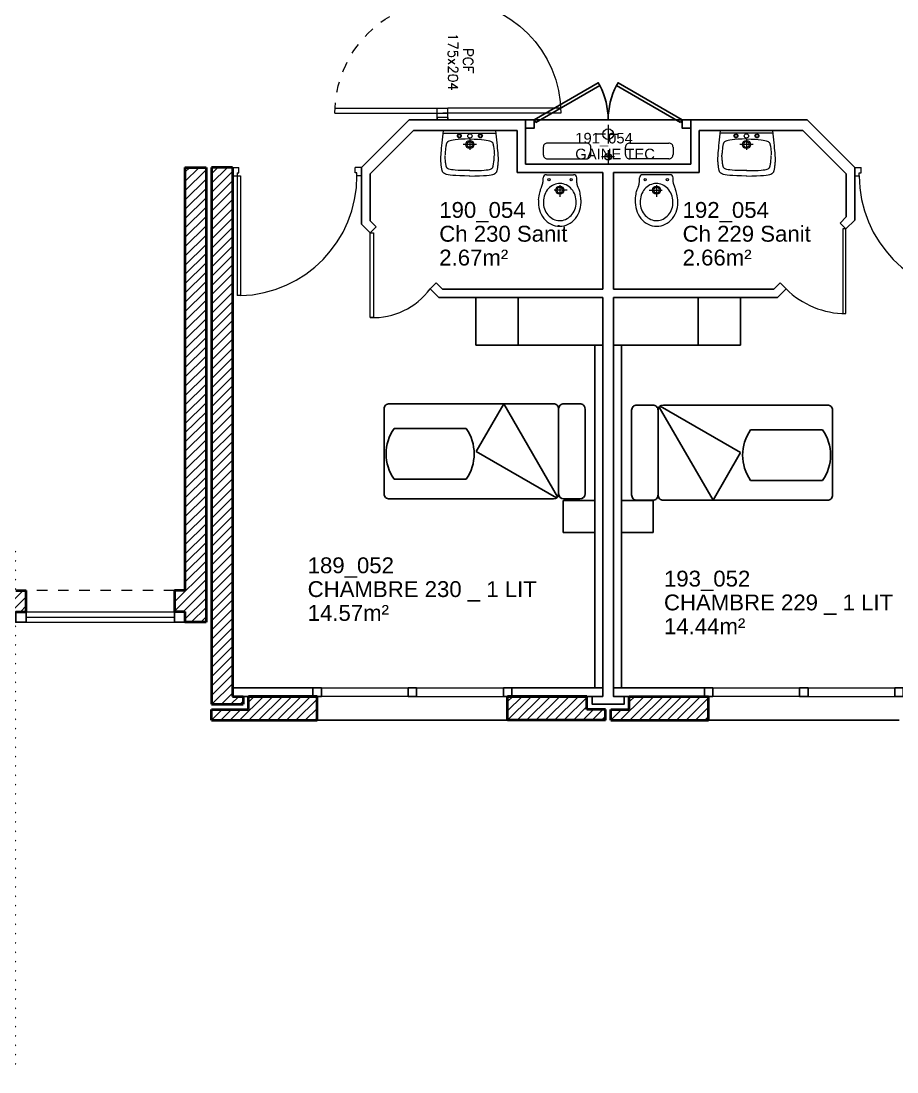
# Model space of a CAD drawing. Header units: millimetres. Extents: x -11 to 211, y -5 to 120.
# Drawn here: x 185.45 to 193.73, y 45.47 to 55.4 of the extents above; entities that cross this region are included whole.
import ezdxf
from ezdxf.enums import TextEntityAlignment as Align

# ---------------------------------------------------------------- set-up
doc = ezdxf.new("R2010")
doc.units = ezdxf.units.MM
doc.header["$LTSCALE"] = 0.1
doc.header["$MEASUREMENT"] = 0
for name, pattern in [('CACHÉ', [0.25, 0.125, -0.125]), ('CONTINU', [0]), ('POINTILLÉS', [0.1, 0.05, -0.05])]:
    doc.linetypes.add(name, pattern=pattern)
doc.layers.get('0').update_dxf_attribs({"linetype": 'CONTINUOUS'})
for name, color, linetype in [('400 Lits', 150, 'CONTINUOUS'), ('A_AGENC', 204, 'CONTINUOUS'), ('A_EQMP', 142, 'CONTINUOUS'), ('A_Etiqu_Gaine', 8, 'CONTINUOUS'), ('A_Etiqu_Gaine_ancien', 8, 'CONTINUOUS'), ('A_Etiqu_Gaine_code', 8, 'CONTINUOUS'), ('A_Etiqu_Local', 8, 'CONTINUOUS'), ('A_HACH_STRUC', 7, 'CONTINUOUS'), ('A_MUR_CLOIS', 7, 'CONTINU'), ('A_MURS_ALÈG', 7, 'CONTINU'), ('A_MURS_CLOI', 7, 'CONTINUOUS')]:
    doc.layers.add(name, color=color, linetype=linetype)
for name, color, linetype, lineweight in [('A_CHASS', 4, 'CONTINU', 0), ('A_MURS_STRU', 7, 'CONTINU', 40), ('A_PORT', 8, 'CONTINUOUS', 0), ('A_PORTE', 8, 'CONTINU', 0), ('A_SANI', 5, 'CONTINU', 0)]:
    doc.layers.add(name, color=color, linetype=linetype, lineweight=lineweight)
doc.styles.add('Attribut', font='arial.ttf')
doc.styles.add('ROMANS8', font='romans8', dxfattribs={"height": 10})

# ---------------------------------------------------------------- blocks, each defined once
blk = doc.blocks.new('BROCA2-G939')
at = {"layer": '400 Lits', "linetype": 'Continuous'}
for p, q in [((44.895546, 5.874883), (45.155357, 6.324883)), ((45.664085, 5.443738), (45.155357, 6.324883)), ((45.674973, 5.474881), (45.674973, 6.274884)), ((45.874969, 6.324883), (45.724976, 6.324883)), ((45.656116, 5.435769), (44.895546, 5.874883)), ((45.874969, 5.424882), (45.724976, 5.424882))]:
    blk.add_line(p, q, dxfattribs=at)
for points in [[(45.625244, 6.324883), (44.074974, 6.324883, 0.414214), (44.024974, 6.274884), (44.024971, 5.474881, 0.414214), (44.074974, 5.424881), (45.625244, 5.424882)], [(45.624969, 5.424882, 0.414213), (45.674969, 5.474881), (45.674973, 6.274884, 0.414214), (45.624969, 6.324884)], [(45.724976, 5.424882, -0.414213), (45.674976, 5.474881), (45.674973, 6.274884, -0.414214), (45.724976, 6.324884)], [(45.874969, 5.424882, 0.414213), (45.924969, 5.474881), (45.924973, 6.274884, 0.414214), (45.874969, 6.324884)]]:
    blk.add_lwpolyline(points, format="xyb", dxfattribs=at)
blk = doc.blocks.new('BROCA2-G954')
at = {"layer": '400 Lits', "linetype": 'Continuous'}
for p, q in [((46.224869, 6.324883), (46.374863, 6.324883)), ((46.424866, 6.274884), (46.424866, 5.474881)), ((46.435753, 6.306027), (46.944481, 5.424882)), ((46.443722, 6.313996), (47.204292, 5.874883)), ((47.204292, 5.874883), (46.944481, 5.424882)), ((46.224869, 5.424882), (46.374863, 5.424882))]:
    blk.add_line(p, q, dxfattribs=at)
for points in [[(46.224869, 6.324883, 0.414214), (46.174869, 6.274884), (46.174866, 5.474881, 0.414214), (46.224869, 5.424881)], [(46.374863, 6.324883, -0.414214), (46.424863, 6.274884), (46.424866, 5.474881, -0.414214), (46.374863, 5.424881)], [(46.474869, 6.324883, 0.414213), (46.424869, 6.274884), (46.424866, 5.474881, 0.414214), (46.474869, 5.424881)], [(46.474594, 5.424882), (48.024864, 5.424882, 0.414214), (48.074864, 5.474881), (48.074867, 6.274884, 0.414214), (48.024864, 6.324884), (46.474594, 6.324883)]]:
    blk.add_lwpolyline(points, format="xyb", dxfattribs=at)
blk = doc.blocks.new('A_Etiqu_Local')
at = {"style": 'Attribut', "flags": 1}
for tag, p in [('CODE_HOPITAL', (-0.4463, 1.632)), ('CODE_SITE', (-0.4463, 1.407)), ('CODE_BATIMENT', (-0.4463, 1.182)), ('CODE_SECTEUR', (-0.4463, 0.957)), ('CODE_ETAGE', (-0.4463, 0.732)), ('NOM_NORMALISE', (-0.4463, -0.843)), ('SECTEUR_ACTIVITE', (-0.4463, -1.068)), ('SOUS_SECTEUR_ACTIVITE', (-0.4463, -1.293)), ('VOLUME', (-0.4463, -1.518)), ('SERVICE', (-0.4463, -1.743)), ('CODE_UG', (-0.4463, -1.968)), ('CODE_UA', (-0.4463, -2.193)), ('CODE_POLE', (-0.4463, -2.418)), ('OCCUPANT_EXTERNE', (-0.4463, -2.643)), ('DISPONIBILITE', (-0.4463, -2.868)), ('ACCES_HANDICAPES', (-0.4463, -3.093)), ('NATURE_SOL', (-0.4463, -3.318)), ('RISQUE_LABORATOIRE', (-0.4463, -3.543)), ('AMIANTE', (-0.4463, -3.768))]:
    blk.add_attdef(tag, p, '', height=0.15, dxfattribs=at)
at = {"layer": 'A_Etiqu_Local', "style": 'Attribut'}
for tag, p in [('CODE_PIECE', (-0.4463, 0.282)), ('NOM_USAGE', (-0.4463, 0.057)), ('SURFACE', (-0.4463, -0.168))]:
    blk.add_attdef(tag, p, '', height=0.15, dxfattribs=at)
blk = doc.blocks.new('A_Etiqu_Gaine')
at = {"style": 'Attribut', "flags": 1}
for tag, p in [('CODE_HOPITAL', (-0.4323, 0.8651)), ('CODE_SITE', (-0.4323, 0.7151)), ('CODE_BATIMENT', (-0.4323, 0.5651)), ('CODE_SECTEUR', (-0.4323, 0.4151)), ('CODE_ETAGE', (-0.4323, 0.2651)), ('NOM_NORMALISE', (-0.4323, -0.3349)), ('SECTEUR_ACTIVITE', (-0.4323, -0.4849)), ('SOUS_SECTEUR_ACTIVITE', (-0.4323, -0.6349)), ('SURFACE', (-0.4323, -0.7849)), ('CODE_UG', (-0.4323, -0.9349)), ('CODE_POLE', (-0.4323, -1.0849)), ('AMIANTE', (-0.4323, -1.2349))]:
    blk.add_attdef(tag, p, '', height=0.1, dxfattribs=at)
at = {"layer": 'A_Etiqu_Gaine', "style": 'Attribut'}
blk.add_attdef('NOM_USAGE', (-0.4323, -0.1849), '', height=0.1, dxfattribs=at)
at = {"layer": 'A_Etiqu_Gaine_ancien', "style": 'Attribut'}
blk.add_attdef('CODE_PIECE_ANCIEN', (-0.4323, 0.1151), '', height=0.1, dxfattribs=at)
at = {"layer": 'A_Etiqu_Gaine_code', "style": 'Attribut'}
blk.add_attdef('CODE_PIECE', (-0.4323, -0.0349), '', height=0.1, dxfattribs=at)
blk = doc.blocks.new('BROCA2-G215')
at = {"layer": '400 Lits', "linetype": 'Continuous'}
for p, q in [((24.019503, 2.063558), (24.701082, 2.063558)), ((24.019503, 1.586453), (24.701082, 1.586453))]:
    blk.add_line(p, q, dxfattribs=at)
for start, end in [(145.007771, 214.992539), (325.007913, 34.99193)]:
    blk.add_arc((24.360292, 1.825006), 0.415985, start, end, dxfattribs=at)
blk = doc.blocks.new('-P175bt10')
at = {"layer": 'A_PORT', "linetype": 'Continuous'}
for p, q in [((0.0408, 1.1675), (0.0408, 0.1)), ((0.0875, 1.1665), (0.0875, 0.1)), ((1.6625, 0.699), (1.6625, 0.1)), ((1.7092, 0.7008), (1.7092, 0.1)), ((0, 0.1), (0, 0)), ((0, 0.1), (0.0408, 0.1)), ((0.0408, 0.1), (0.0875, 0.1)), ((0.0408, 0.1), (0.0408, 0.0533)), ((0.0408, -0.9675), (0.0408, 0.1)), ((0.0875, -0.9665), (0.0875, 0.1)), ((1.6625, 0.1), (1.7092, 0.1)), ((1.6625, -0.499), (1.6625, 0.1)), ((1.7092, 0.1), (1.7092, 0.0533)), ((1.75, 0.1), (1.7092, 0.1)), ((1.7092, -0.5008), (1.7092, 0.1)), ((1.75, 0.1), (1.75, 0))]:
    blk.add_line(p, q, dxfattribs=at)
at = {"layer": 'A_PORT'}
for p, q in [((0, 0), (0.0875, 0)), ((1.75, 0), (1.6625, 0))]:
    blk.add_line(p, q, dxfattribs=at)
at = {"layer": 'A_PORT', "linetype": 'Continuous'}
for centre, radius, start, end in [((0.0408, 0.1), 1.0675, 0, 90), ((1.7092, 0.1), 0.6008, 90, 180)]:
    blk.add_arc(centre, radius, start, end, dxfattribs=at)
at = {"layer": 'A_PORT', "linetype": 'CACHÉ'}
for centre, radius, start, end in [((0.0408, 0.1), 1.0675, 270, 0), ((1.7092, 0.1), 0.6008, 180, 270)]:
    blk.add_arc(centre, radius, start, end, dxfattribs=at)
at = {"layer": 'A_PORT', "linetype": 'Continuous', "style": 'ROMANS8'}
for tag, p in [('PCF', (0.5371, 0.2448)), ('175X204', (0.5272, 0.1021))]:
    blk.add_attdef(tag, text='', height=0.0933, dxfattribs=at).set_placement(p, align=Align.CENTER)

msp = doc.modelspace()

# ---------------------------------------------------------------- hatches: boundary and pattern name
at = {"layer": 'A_HACH_STRUC'}
h = msp.add_hatch(dxfattribs=at)
h.set_pattern_fill('ANSI31', color=8, scale=0.5, angle=359.76959, style=0)
h.paths.add_polyline_path([(201.5499, 63.0209), (201.5499, 63.5209), (202.0499, 63.5209), (202.0499, 63.0209)])
h.paths.add_polyline_path([(201.5499, 56.2709), (201.5499, 56.7709), (202.0499, 56.7709), (202.0499, 56.2709)])
h.paths.add_polyline_path([(174.7499, 59.696), (174.2499, 59.696), (174.2499, 60.196), (174.7499, 60.196)], flags=17)
h.paths.add_polyline_path([(181.4499, 52.546), (181.4499, 53.046), (181.9499, 53.046), (181.9499, 52.546)], flags=17)
h.paths.add_polyline_path([(174.7499, 52.546), (174.2499, 52.546), (174.2499, 53.046), (174.7499, 53.046)], flags=17)
h.paths.add_polyline_path([(201.7164, 49.9462), (201.9164, 49.9462), (202.0662, 49.9462), (202.0662, 50.4462), (201.5662, 50.4462), (201.5662, 49.9462)])
h.paths.add_polyline_path([(194.5, 49.9462), (194.7, 49.9462), (194.8499, 49.9462), (194.8499, 50.4462), (194.3499, 50.4462), (194.3499, 49.9462)])
h.paths.add_polyline_path([(194.5, 69.2462), (194.7, 69.2462), (194.8499, 69.2462), (194.8499, 68.7462), (194.3499, 68.7462), (194.3499, 69.2462)])
edge = h.paths.add_edge_path()
edge.add_line((181.6498, 66.5712), (181.7498, 66.5712))
edge.add_line((174.4498, 66.5712), (174.5498, 66.5712))
edge.add_line((181.825, 67.2962), (181.825, 67.0462))
edge.add_line((181.5754, 67.2962), (181.825, 67.2962))
edge.add_line((181.5754, 67.2962), (181.5754, 67.0462))
edge.add_line((181.4499, 67.0462), (181.5754, 67.0462))
edge.add_line((181.4499, 67.0462), (181.4499, 66.5712))
edge.add_line((181.4499, 66.5712), (181.6498, 66.5712))
edge.add_line((181.9499, 67.0462), (181.825, 67.0462))
edge.add_line((181.7498, 66.5712), (181.9499, 66.5712))
edge.add_line((181.9499, 66.5712), (181.9499, 67.0462))
edge.add_line((174.7499, 67.0462), (174.625, 67.0462))
edge.add_line((174.625, 67.2962), (174.625, 67.0462))
edge.add_line((174.5498, 66.5712), (174.7499, 66.5712))
edge.add_line((174.7499, 66.5712), (174.7499, 67.0462))
edge.add_line((174.3753, 67.2962), (174.3753, 67.0462))
edge.add_line((174.2499, 67.0462), (174.3753, 67.0462))
edge.add_line((174.2499, 67.0462), (174.2499, 66.5712))
edge.add_line((174.2499, 66.5712), (174.4498, 66.5712))
edge.add_line((174.3753, 67.2962), (174.625, 67.2962))
edge.add_line((181.6498, 46.1962), (181.9499, 46.1962))
edge.add_line((181.9499, 46.1962), (181.9499, 45.7212))
edge.add_line((181.4499, 45.7212), (181.4499, 46.1962))
edge.add_line((181.4499, 46.1962), (181.6498, 46.1962))
edge.add_line((181.9499, 45.7212), (181.825, 45.7212))
edge.add_line((181.825, 45.4712), (181.825, 45.7212))
edge.add_line((181.5754, 45.4712), (181.825, 45.4712))
edge.add_line((181.5754, 45.4712), (181.5754, 45.7212))
edge.add_line((181.4499, 45.7212), (181.5754, 45.7212))
edge.add_line((174.4498, 46.1962), (174.7499, 46.1962))
edge.add_line((174.7499, 46.1962), (174.7499, 45.7212))
edge.add_line((174.7499, 45.7212), (174.625, 45.7212))
edge.add_line((174.625, 45.4712), (174.625, 45.7212))
edge.add_line((174.2499, 45.7212), (174.2499, 46.1962))
edge.add_line((174.2499, 46.1962), (174.4498, 46.1962))
edge.add_line((174.3753, 45.4712), (174.3753, 45.7212))
edge.add_line((174.2499, 45.7212), (174.3753, 45.7212))
edge.add_line((174.3753, 45.4712), (174.625, 45.4712))
h = msp.add_hatch(dxfattribs=at)
h.set_pattern_fill('ANSI31', color=8, scale=0.5, angle=359.76959, style=0)
h.set_pattern_definition([(44.7696, (186.89988, 48.9464), (-0.0440161, 0.04437154), [])])
h.paths.add_polyline_path([(187.1999, 54.0209), (186.9999, 54.0209), (186.9999, 50.0211), (186.8999, 50.0211), (186.8999, 49.821), (186.9999, 49.821), (186.9999, 49.7211), (187.1999, 49.7211)])
h.paths.add_polyline_path([(187.4499, 54.0209), (187.2499, 54.0209), (187.2499, 48.9464), (187.5499, 48.9464), (187.5499, 49.0214), (187.4499, 49.0214)])
h = msp.add_hatch(dxfattribs=at)
h.set_pattern_fill('ANSI31', color=8, scale=0.5, angle=359.76959, style=0)
h.set_pattern_definition([(44.7696, (184.521074, 45.471174), (-0.0440161, 0.04437154), [])])
h.paths.add_polyline_path([(185.3999, 49.8211), (185.4999, 49.8211), (185.4999, 50.0211), (185.3999, 50.0211), (185.3999, 50.4211), (185.1999, 50.4211), (185.1999, 45.6512), (185.2002, 45.6512), (185.2002, 45.5712), (185.1749, 45.5712), (185.1749, 45.4712), (185.3999, 45.4712)])
h.paths.add_polyline_path([(184.5211, 50.0136), (185.3257, 50.0136), (185.3257, 50.1688), (184.5211, 50.1688)], flags=9)
h = msp.add_hatch(dxfattribs=at)
h.set_pattern_fill('ANSI31', color=8, scale=0.5, angle=359.76959, style=0)
h.set_pattern_definition([(44.7696, (187.24988, 48.7964), (-0.044016, 0.0443715), [])])
h.paths.add_polyline_path([(188.2498, 49.0214), (187.5999, 49.0214), (187.5999, 48.8964), (187.2499, 48.8964), (187.2499, 48.7964), (188.2498, 48.7964)])
h = msp.add_hatch(dxfattribs=at)
h.set_pattern_fill('ANSI31', color=8, scale=0.5, angle=359.76959, style=0)
h.set_pattern_definition([(44.7696, (190.0499, 48.7964), (-0.044016, 0.0443715), [])])
h.paths.add_polyline_path([(191.9497, 49.0214), (191.1998, 49.0214), (191.1998, 48.8964), (191.0248, 48.8964), (191.0248, 48.7964), (191.9497, 48.7964)])
h.paths.add_polyline_path([(190.9748, 48.8964), (190.7998, 48.8964), (190.7998, 49.0214), (190.0499, 49.0214), (190.0499, 48.7964), (190.9748, 48.7964)])

# ---------------------------------------------------------------- linework, layer by layer
at = {"layer": 'A_AGENC', "color": 8, "linetype": 'Continuous'}
msp.add_line((191.6999, 54.4709), (190.2999, 54.4709), dxfattribs=at)
for points in [[(190.3149, 54.4449), (190.9211, 54.7949), (190.9061, 54.8209), (190.2999, 54.4709)], [(191.6849, 54.4449), (191.0787, 54.7949), (191.0937, 54.8209), (191.6999, 54.4709)]]:
    msp.add_lwpolyline(points, close=True, dxfattribs=at)
for centre, radius, start, end in [((190.2999, 54.4709), 0.7, 359.99998, 27.5437), ((191.7123, 54.4693), 0.7125, 152.80033, 179.86811)]:
    msp.add_arc(centre, radius, start, end, dxfattribs=at)
at = {"layer": 'A_CHASS', "color": 8, "linetype": 'CACHÉ'}
msp.add_line((186.8999, 50.0211), (185.4999, 50.0211), dxfattribs=at)
at = {"layer": 'A_CHASS', "color": 8, "linetype": 'Continuous'}
for p, q in [((185.4999, 49.821), (186.8999, 49.821)), ((185.4999, 49.771), (186.8999, 49.771)), ((185.4999, 49.7211), (186.8999, 49.7211)), ((188.2898, 49.1014), (189.1098, 49.1014)), ((191.9898, 49.1014), (192.8098, 49.1014)), ((189.1098, 49.0214), (188.2898, 49.0214)), ((192.8098, 49.0214), (191.9898, 49.0214))]:
    msp.add_line(p, q, dxfattribs=at)
at = {"layer": 'A_CHASS', "color": 8}
for p, q in [((189.1898, 49.1014), (190.0098, 49.1014)), ((192.8898, 49.1014), (193.7098, 49.1014)), ((189.1898, 49.0214), (190.0098, 49.0214)), ((192.8898, 49.0214), (193.7098, 49.0214))]:
    msp.add_line(p, q, dxfattribs=at)
at = {"layer": 'A_EQMP', "color": 8, "linetype": 'Continuous'}
for p, q in [((190.1497, 52.3409), (190.1497, 52.7909)), ((191.8499, 52.3409), (191.8499, 52.7909)), ((190.8748, 49.1014), (190.8748, 52.3409)), ((191.1247, 49.1014), (191.1247, 52.3409)), ((190.5748, 50.5711), (190.5748, 50.8711)), ((190.5748, 50.8711), (190.8749, 50.8711)), ((191.1247, 50.8711), (191.4247, 50.8711)), ((191.4247, 50.5711), (191.4247, 50.8711)), ((190.8748, 50.5711), (190.5748, 50.5711)), ((191.1247, 50.5711), (191.4247, 50.5711))]:
    msp.add_line(p, q, dxfattribs=at)
for points in [[(190.9497, 52.7909), (190.9497, 52.3409), (189.7497, 52.3409), (189.7497, 52.7909)], [(191.0499, 52.7909), (191.0499, 52.3409), (192.2499, 52.3409), (192.2499, 52.7909)]]:
    msp.add_lwpolyline(points, close=True, dxfattribs=at)
at = {"layer": 'A_MUR_CLOIS', "color": 8, "linetype": 'Continuous'}
for p, q in [((188.6696, 54.0209), (189.1196, 54.4709)), ((189.1196, 54.4709), (190.2199, 54.4709)), ((190.2199, 54.4709), (190.2199, 54.0514)), ((191.7799, 54.4709), (192.8801, 54.4709)), ((191.7799, 54.4709), (191.7799, 54.0514)), ((193.3301, 54.0209), (192.8801, 54.4709)), ((188.7496, 53.9595), (189.1611, 54.3709)), ((189.1611, 54.3709), (190.1399, 54.3709)), ((190.1399, 54.3709), (190.1399, 53.9714)), ((191.8599, 54.3709), (192.8387, 54.3709)), ((191.8599, 54.3709), (191.8599, 53.9714)), ((193.2501, 53.9595), (192.8387, 54.3709)), ((190.2199, 54.0514), (191.7799, 54.0514)), ((188.6696, 54.0209), (188.6696, 53.4834)), ((188.7496, 53.9595), (188.7496, 53.5166)), ((190.1399, 53.9714), (190.9499, 53.9714)), ((190.9499, 52.8709), (190.9499, 53.9714)), ((191.0499, 52.8709), (191.0499, 53.9714)), ((191.0499, 53.9714), (191.8599, 53.9714)), ((193.2501, 53.9595), (193.2501, 53.5541)), ((193.3301, 54.0209), (193.3301, 53.5209)), ((193.2501, 53.5541), (193.1914, 53.4953)), ((188.6696, 53.4834), (188.7518, 53.4013)), ((188.7496, 53.5166), (188.8084, 53.4578)), ((188.7518, 53.4013), (188.8084, 53.4578)), ((193.2479, 53.4388), (193.1914, 53.4953)), ((193.3301, 53.5209), (193.2479, 53.4388)), ((189.3175, 52.8731), (189.374, 52.9297)), ((189.3175, 52.8731), (189.3996, 52.7909)), ((189.374, 52.9297), (189.4328, 52.8709)), ((189.4328, 52.8709), (190.9499, 52.8709)), ((192.5669, 52.8709), (191.0499, 52.8709)), ((192.6257, 52.9297), (192.5669, 52.8709)), ((192.6822, 52.8731), (192.6001, 52.7909)), ((192.6822, 52.8731), (192.6257, 52.9297)), ((189.3996, 52.7909), (190.9499, 52.7909)), ((190.9499, 49.0214), (190.9499, 52.7909)), ((191.0499, 49.0214), (191.0499, 52.7909)), ((192.6001, 52.7909), (191.0499, 52.7909))]:
    msp.add_line(p, q, dxfattribs=at)
for points in [[(190.2199, 54.4709), (190.2199, 54.3909), (190.2999, 54.3909), (190.2999, 54.4709)], [(191.6999, 54.4709), (191.6999, 54.3909), (191.7799, 54.3909), (191.7799, 54.4709)], [(185.4999, 49.7211), (185.3999, 49.7211), (185.3999, 49.821), (185.4999, 49.821)], [(186.9999, 49.7211), (186.8999, 49.7211), (186.8999, 49.821), (186.9999, 49.821)], [(188.2098, 49.0214), (188.2098, 49.1014), (188.2898, 49.1014), (188.2898, 49.0214)], [(189.1098, 49.0214), (189.1098, 49.1014), (189.1898, 49.1014), (189.1898, 49.0214)], [(190.0098, 49.0214), (190.0098, 49.1014), (190.0898, 49.1014), (190.0898, 49.0214)], [(191.9098, 49.0214), (191.9098, 49.1014), (191.9898, 49.1014), (191.9898, 49.0214)], [(192.8098, 49.0214), (192.8098, 49.1014), (192.8898, 49.1014), (192.8898, 49.0214)], [(193.7098, 49.0214), (193.7098, 49.1014), (193.7898, 49.1014), (193.7898, 49.0214)]]:
    msp.add_lwpolyline(points, close=True, dxfattribs=at)
at = {"layer": 'A_MUR_CLOIS', "color": 8}
for points in [[(187.4499, 49.0214), (187.4499, 49.1014), (188.2099, 49.1014), (188.2099, 49.0214)], [(191.9098, 49.0214), (191.9098, 49.1014), (191.0497, 49.1014), (191.0497, 49.0214)]]:
    msp.add_lwpolyline(points, close=True, dxfattribs=at)
for points in [[(190.9499, 49.0214), (190.0898, 49.0214), (190.0898, 49.1014), (190.9499, 49.1014)], [(190.9499, 49.0214), (190.9499, 49.1014)]]:
    msp.add_lwpolyline(points, dxfattribs=at)
at = {"layer": 'A_MUR_CLOIS', "color": 8, "linetype": 'Continuous'}
msp.add_lwpolyline([(190.9499, 49.0214), (190.8498, 49.0214), (190.8498, 48.9464), (191.1498, 48.9464), (191.1498, 49.0214), (191.0499, 49.0214)], dxfattribs=at)
at = {"layer": 'A_MURS_ALÈG', "color": 8, "ltscale": 200}
for p, q in [((188.2498, 48.7964), (190.0499, 48.7964)), ((191.9497, 48.7964), (193.75, 48.7964))]:
    msp.add_line(p, q, dxfattribs=at)
at = {"layer": 'A_MURS_CLOI', "color": 8}
for p, q in [((189.3846, 54.4918), (189.3846, 54.4709)), ((189.4846, 54.4918), (189.4846, 54.4709))]:
    msp.add_line(p, q, dxfattribs=at)
at = {"layer": 'A_MURS_STRU', "color": 8, "linetype": 'Continuous'}
for p, q in [((186.9999, 54.0209), (187.1999, 54.0209)), ((186.9999, 54.0209), (186.9999, 50.0211)), ((187.1999, 54.0209), (187.1999, 49.7211)), ((187.4499, 54.0209), (187.2499, 54.0209)), ((187.2499, 54.0209), (187.2499, 48.9464)), ((187.4499, 54.0209), (187.4499, 49.0214)), ((185.3999, 50.0211), (185.4999, 50.0211)), ((185.4999, 49.8211), (185.4999, 50.0211)), ((186.8999, 50.0211), (186.8999, 49.821)), ((186.9999, 50.0211), (186.8999, 50.0211)), ((185.3999, 49.8211), (185.4999, 49.8211)), ((186.9999, 49.821), (186.8999, 49.821)), ((186.9999, 49.821), (186.9999, 49.7211)), ((187.1999, 49.7211), (186.9999, 49.7211)), ((187.4499, 49.0214), (187.5499, 49.0214)), ((187.5499, 49.0214), (187.5499, 48.9464)), ((187.5999, 48.8964), (187.5999, 49.0214)), ((187.5999, 49.0214), (188.2498, 49.0214)), ((188.2498, 48.7964), (188.2498, 49.0214)), ((190.7998, 49.0214), (190.0499, 49.0214)), ((190.0499, 48.7964), (190.0499, 49.0214)), ((190.7998, 48.8964), (190.7998, 49.0214)), ((191.1998, 48.8964), (191.1998, 49.0214)), ((191.1998, 49.0214), (191.9497, 49.0214)), ((191.9497, 48.7964), (191.9497, 49.0214)), ((187.2499, 48.9464), (187.5499, 48.9464)), ((187.2499, 48.8964), (187.5999, 48.8964)), ((187.2499, 48.7964), (187.2499, 48.8964)), ((190.9748, 48.8964), (190.7998, 48.8964)), ((190.9748, 48.7964), (190.9748, 48.8964)), ((191.0248, 48.8964), (191.1998, 48.8964)), ((191.0248, 48.7964), (191.0248, 48.8964)), ((187.2499, 48.7964), (188.2498, 48.7964)), ((190.9748, 48.7964), (190.0499, 48.7964)), ((191.0248, 48.7964), (191.9497, 48.7964))]:
    msp.add_line(p, q, dxfattribs=at)
at = {"layer": 'A_MURS_STRU', "color": 8, "linetype": 'POINTILLÉS'}
for p, q in [((187.4499, 49.0214), (187.5499, 49.0214)), ((187.5499, 49.0214), (187.5499, 48.9464))]:
    msp.add_line(p, q, dxfattribs=at)
at = {"layer": 'A_MURS_STRU', "color": 8}
for p, q in [((188.2498, 49.0214), (187.5999, 49.0214)), ((190.0499, 49.0214), (190.7998, 49.0214))]:
    msp.add_line(p, q, dxfattribs=at)
at = {"layer": 'A_PORTE', "color": 8, "linetype": 'Continuous'}
for p, q in [((187.4499, 54.0209), (187.4499, 53.9409)), ((187.4499, 54.0209), (187.5098, 54.0209)), ((187.4499, 53.9409), (187.5238, 53.9409)), ((187.4938, 53.9687), (187.4938, 52.8093)), ((187.4938, 53.9687), (187.5098, 53.9687)), ((187.5098, 53.9687), (187.5098, 54.0209)), ((187.5238, 53.9409), (187.5238, 52.8093)), ((188.6098, 53.9687), (188.6098, 54.0209)), ((188.6696, 54.0209), (188.6098, 54.0209)), ((188.6258, 53.9687), (188.6098, 53.9687)), ((188.6258, 53.9409), (188.6258, 53.9687)), ((188.6696, 53.9409), (188.6258, 53.9409)), ((188.6696, 54.0209), (188.6696, 53.9409)), ((193.3299, 54.0209), (193.3299, 53.9409)), ((193.3299, 54.0209), (193.3898, 54.0209)), ((193.3299, 53.9409), (193.3738, 53.9409)), ((193.3738, 53.9409), (193.3738, 53.9687)), ((193.3738, 53.9687), (193.3898, 53.9687)), ((193.3898, 53.9687), (193.3898, 54.0209)), ((188.7518, 52.6013), (188.7518, 53.4013)), ((188.7518, 53.4013), (188.7818, 53.4013)), ((188.7818, 53.4013), (188.7818, 52.6013)), ((187.5238, 52.8093), (187.4938, 52.8093)), ((188.7818, 52.6013), (188.7518, 52.6013))]:
    msp.add_line(p, q, dxfattribs=at)
msp.add_lwpolyline([(193.2177, 53.4388), (193.2177, 52.6388), (193.2477, 52.6388), (193.2477, 53.4388)], close=True, dxfattribs=at)
at = {"layer": 'A_PORTE', "color": 8}
for centre, start, end in [((187.4938, 53.9409), 271.51862, 360), ((194.5058, 53.9409), 180, 268.48138)]:
    msp.add_arc(centre, 1.132, start, end, dxfattribs=at)
at = {"layer": 'A_PORTE', "color": 8, "linetype": 'Continuous'}
for centre, radius, start, end in [((188.7774, 53.2725), 0.6717, 267.81488, 323.51424), ((193.2477, 53.4388), 0.8, 224.99998, 270)]:
    msp.add_arc(centre, radius, start, end, dxfattribs=at)
at = {"layer": 'A_SANI', "color": 8, "linetype": 'Continuous'}
for p, q in [((189.4429, 54.3709), (189.9382, 54.3709)), ((189.4429, 54.346), (189.9382, 54.346)), ((190.9998, 54.4226), (190.9998, 54.2469)), ((192.5566, 54.3709), (192.0613, 54.3709)), ((192.5566, 54.346), (192.0613, 54.346)), ((189.4694, 54.2388), (189.4678, 54.2315)), ((189.4702, 54.242), (189.4694, 54.2388)), ((189.471, 54.2449), (189.4702, 54.242)), ((189.4719, 54.2476), (189.471, 54.2449)), ((189.4729, 54.2501), (189.4719, 54.2476)), ((189.474, 54.2524), (189.4729, 54.2501)), ((189.4753, 54.2545), (189.474, 54.2524)), ((189.4768, 54.2565), (189.4753, 54.2545)), ((189.4785, 54.2583), (189.4768, 54.2565)), ((189.4804, 54.2601), (189.4785, 54.2583)), ((189.4826, 54.2618), (189.4804, 54.2601)), ((189.488, 54.2651), (189.4826, 54.2618)), ((189.4952, 54.2683), (189.488, 54.2651)), ((189.5049, 54.2714), (189.4952, 54.2683)), ((189.5177, 54.2745), (189.5049, 54.2714)), ((189.5341, 54.2774), (189.5177, 54.2745)), ((189.5549, 54.2804), (189.5341, 54.2774)), ((189.5805, 54.2833), (189.5549, 54.2804)), ((189.6116, 54.2862), (189.5805, 54.2833)), ((189.6488, 54.2891), (189.6116, 54.2862)), ((189.7558, 54.2374), (189.6293, 54.2374)), ((189.6928, 54.2921), (189.6488, 54.2891)), ((189.6894, 54.2921), (189.7334, 54.2891)), ((189.6926, 54.2884), (189.6926, 54.1863)), ((189.7334, 54.2891), (189.7706, 54.2862)), ((189.7706, 54.2862), (189.8017, 54.2833)), ((189.8017, 54.2833), (189.8274, 54.2804)), ((189.8274, 54.2804), (189.8481, 54.2774)), ((189.8481, 54.2774), (189.8645, 54.2745)), ((189.8645, 54.2745), (189.8773, 54.2714)), ((189.8773, 54.2714), (189.887, 54.2683)), ((189.887, 54.2683), (189.8942, 54.2651)), ((189.8942, 54.2651), (189.8996, 54.2618)), ((189.8996, 54.2618), (189.9018, 54.2601)), ((189.9018, 54.2601), (189.9038, 54.2583)), ((189.9038, 54.2583), (189.9054, 54.2565)), ((189.9054, 54.2565), (189.9069, 54.2545)), ((189.9069, 54.2545), (189.9082, 54.2524)), ((189.9082, 54.2524), (189.9093, 54.2501)), ((189.9093, 54.2501), (189.9103, 54.2476)), ((189.9103, 54.2476), (189.9112, 54.2449)), ((189.9112, 54.2449), (189.912, 54.242)), ((189.912, 54.242), (189.9129, 54.2388)), ((189.9129, 54.2388), (189.9144, 54.2315)), ((190.7964, 54.2514), (190.4264, 54.2514)), ((190.9747, 54.3347), (190.8869, 54.3347)), ((190.9998, 54.3347), (191.0876, 54.3347)), ((191.2032, 54.2514), (191.5732, 54.2514)), ((192.0867, 54.2388), (192.0851, 54.2315)), ((192.0875, 54.242), (192.0867, 54.2388)), ((192.0884, 54.2449), (192.0875, 54.242)), ((192.0893, 54.2476), (192.0884, 54.2449)), ((192.0903, 54.2501), (192.0893, 54.2476)), ((192.0914, 54.2524), (192.0903, 54.2501)), ((192.0927, 54.2545), (192.0914, 54.2524)), ((192.0941, 54.2565), (192.0927, 54.2545)), ((192.0958, 54.2583), (192.0941, 54.2565)), ((192.0977, 54.2601), (192.0958, 54.2583)), ((192.0999, 54.2618), (192.0977, 54.2601)), ((192.1053, 54.2651), (192.0999, 54.2618)), ((192.1126, 54.2683), (192.1053, 54.2651)), ((192.1223, 54.2714), (192.1126, 54.2683)), ((192.1351, 54.2745), (192.1223, 54.2714)), ((192.1515, 54.2774), (192.1351, 54.2745)), ((192.1722, 54.2804), (192.1515, 54.2774)), ((192.1978, 54.2833), (192.1722, 54.2804)), ((192.2289, 54.2862), (192.1978, 54.2833)), ((192.2662, 54.2891), (192.2289, 54.2862)), ((192.3702, 54.2374), (192.2438, 54.2374)), ((192.3101, 54.2921), (192.2662, 54.2891)), ((192.3068, 54.2921), (192.3507, 54.2891)), ((192.307, 54.2884), (192.307, 54.1863)), ((192.3507, 54.2891), (192.388, 54.2862)), ((192.388, 54.2862), (192.4191, 54.2833)), ((192.4191, 54.2833), (192.4447, 54.2804)), ((192.4447, 54.2804), (192.4654, 54.2774)), ((192.4654, 54.2774), (192.4819, 54.2745)), ((192.4819, 54.2745), (192.4946, 54.2714)), ((192.4946, 54.2714), (192.5043, 54.2683)), ((192.5043, 54.2683), (192.5116, 54.2651)), ((192.5116, 54.2651), (192.517, 54.2618)), ((192.517, 54.2618), (192.5192, 54.2601)), ((192.5192, 54.2601), (192.5211, 54.2583)), ((192.5211, 54.2583), (192.5228, 54.2565)), ((192.5228, 54.2565), (192.5242, 54.2545)), ((192.5242, 54.2545), (192.5255, 54.2524)), ((192.5255, 54.2524), (192.5266, 54.2501)), ((192.5266, 54.2501), (192.5276, 54.2476)), ((192.5276, 54.2476), (192.5285, 54.2449)), ((192.5285, 54.2449), (192.5294, 54.242)), ((192.5294, 54.242), (192.5302, 54.2388)), ((192.5302, 54.2388), (192.5318, 54.2315)), ((189.4584, 54.1493), (189.4581, 54.1385)), ((189.459, 54.1603), (189.4584, 54.1493)), ((189.4599, 54.1714), (189.459, 54.1603)), ((189.4609, 54.1825), (189.4599, 54.1714)), ((189.462, 54.1934), (189.4609, 54.1825)), ((189.4633, 54.2039), (189.462, 54.1934)), ((189.4647, 54.2139), (189.4633, 54.2039)), ((189.4662, 54.2231), (189.4647, 54.2139)), ((189.4678, 54.2315), (189.4662, 54.2231)), ((189.9144, 54.2315), (189.916, 54.2231)), ((189.916, 54.2231), (189.9175, 54.2138)), ((189.9175, 54.2138), (189.9189, 54.2038)), ((189.9189, 54.2038), (189.9202, 54.1932)), ((189.9202, 54.1932), (189.9214, 54.1821)), ((189.9214, 54.1821), (189.9224, 54.1707)), ((189.9224, 54.1707), (189.9232, 54.1592)), ((189.9232, 54.1592), (189.9238, 54.1477)), ((189.9238, 54.1477), (189.9242, 54.1363)), ((189.9238, 54.125), (189.9242, 54.1363)), ((190.3864, 54.2114), (190.3864, 54.1414)), ((190.8364, 54.1414), (190.8364, 54.2114)), ((190.9998, 54.1824), (190.9998, 54.0594)), ((191.1632, 54.1414), (191.1632, 54.2114)), ((191.6132, 54.2114), (191.6132, 54.1414)), ((192.0757, 54.1477), (192.0754, 54.1363)), ((192.0757, 54.125), (192.0754, 54.1363)), ((192.0764, 54.1592), (192.0757, 54.1477)), ((192.0772, 54.1707), (192.0764, 54.1592)), ((192.0782, 54.1821), (192.0772, 54.1707)), ((192.0794, 54.1932), (192.0782, 54.1821)), ((192.0807, 54.2038), (192.0794, 54.1932)), ((192.0821, 54.2138), (192.0807, 54.2038)), ((192.0836, 54.2231), (192.0821, 54.2138)), ((192.0851, 54.2315), (192.0836, 54.2231)), ((192.5318, 54.2315), (192.5333, 54.2231)), ((192.5333, 54.2231), (192.5348, 54.2139)), ((192.5348, 54.2139), (192.5362, 54.2039)), ((192.5362, 54.2039), (192.5375, 54.1934)), ((192.5375, 54.1934), (192.5387, 54.1825)), ((192.5387, 54.1825), (192.5397, 54.1714)), ((192.5397, 54.1714), (192.5405, 54.1603)), ((192.5405, 54.1603), (192.5411, 54.1493)), ((192.5411, 54.1493), (192.5415, 54.1385)), ((189.4584, 54.1234), (189.4581, 54.1342)), ((189.459, 54.1124), (189.4584, 54.1234)), ((189.4599, 54.1012), (189.459, 54.1124)), ((189.4609, 54.0901), (189.4599, 54.1012)), ((189.462, 54.0792), (189.4609, 54.0901)), ((189.4633, 54.0687), (189.462, 54.0792)), ((189.4647, 54.0588), (189.4633, 54.0687)), ((189.4662, 54.0495), (189.4647, 54.0588)), ((189.4678, 54.0412), (189.4662, 54.0495)), ((189.4694, 54.0339), (189.4678, 54.0412)), ((189.9129, 54.0339), (189.9144, 54.0412)), ((189.9144, 54.0412), (189.916, 54.0496)), ((189.916, 54.0496), (189.9175, 54.0588)), ((189.9175, 54.0588), (189.9189, 54.0689)), ((189.9189, 54.0689), (189.9202, 54.0795)), ((189.9202, 54.0795), (189.9214, 54.0906)), ((189.9214, 54.0906), (189.9224, 54.1019)), ((189.9224, 54.1019), (189.9232, 54.1135)), ((189.9232, 54.1135), (189.9238, 54.125)), ((190.4264, 54.1014), (190.7964, 54.1014)), ((191.0613, 54.1209), (190.9383, 54.1209)), ((191.5732, 54.1014), (191.2032, 54.1014)), ((192.0764, 54.1135), (192.0757, 54.125)), ((192.0772, 54.1019), (192.0764, 54.1135)), ((192.0782, 54.0906), (192.0772, 54.1019)), ((192.0794, 54.0795), (192.0782, 54.0906)), ((192.0807, 54.0689), (192.0794, 54.0795)), ((192.0821, 54.0588), (192.0807, 54.0689)), ((192.0836, 54.0496), (192.0821, 54.0588)), ((192.0851, 54.0412), (192.0836, 54.0496)), ((192.0867, 54.0339), (192.0851, 54.0412)), ((192.5302, 54.0339), (192.5318, 54.0412)), ((192.5318, 54.0412), (192.5333, 54.0495)), ((192.5333, 54.0495), (192.5348, 54.0588)), ((192.5348, 54.0588), (192.5362, 54.0687)), ((192.5362, 54.0687), (192.5375, 54.0792)), ((192.5375, 54.0792), (192.5387, 54.0901)), ((192.5387, 54.0901), (192.5397, 54.1012)), ((192.5397, 54.1012), (192.5405, 54.1124)), ((192.5405, 54.1124), (192.5411, 54.1234)), ((192.5411, 54.1234), (192.5415, 54.1342)), ((189.4702, 54.0307), (189.4694, 54.0339)), ((189.471, 54.0277), (189.4702, 54.0307)), ((189.4719, 54.025), (189.471, 54.0277)), ((189.4729, 54.0225), (189.4719, 54.025)), ((189.474, 54.0203), (189.4729, 54.0225)), ((189.4753, 54.0181), (189.474, 54.0203)), ((189.4768, 54.0162), (189.4753, 54.0181)), ((189.4785, 54.0143), (189.4768, 54.0162)), ((189.4804, 54.0125), (189.4785, 54.0143)), ((189.4826, 54.0108), (189.4804, 54.0125)), ((189.488, 54.0075), (189.4826, 54.0108)), ((189.4952, 54.0044), (189.488, 54.0075)), ((189.5049, 54.0015), (189.4952, 54.0044)), ((189.5177, 53.9988), (189.5049, 54.0015)), ((189.5341, 53.9964), (189.5177, 53.9988)), ((189.5549, 53.9943), (189.5341, 53.9964)), ((189.5805, 53.9926), (189.5549, 53.9943)), ((189.6116, 53.9913), (189.5805, 53.9926)), ((189.6488, 53.9904), (189.6116, 53.9913)), ((189.6928, 53.9901), (189.6488, 53.9904)), ((189.6894, 53.9901), (189.7334, 53.9904)), ((189.7334, 53.9904), (189.7706, 53.9913)), ((189.7706, 53.9913), (189.8017, 53.9926)), ((189.8017, 53.9926), (189.8274, 53.9943)), ((189.8274, 53.9943), (189.8481, 53.9964)), ((189.8481, 53.9964), (189.8645, 53.9988)), ((189.8645, 53.9988), (189.8773, 54.0015)), ((189.8773, 54.0015), (189.887, 54.0044)), ((189.887, 54.0044), (189.8942, 54.0075)), ((189.8942, 54.0075), (189.8996, 54.0108)), ((189.8996, 54.0108), (189.9018, 54.0125)), ((189.9018, 54.0125), (189.9038, 54.0143)), ((189.9038, 54.0143), (189.9054, 54.0162)), ((189.9054, 54.0162), (189.9069, 54.0181)), ((189.9069, 54.0181), (189.9082, 54.0203)), ((189.9082, 54.0203), (189.9093, 54.0225)), ((189.9093, 54.0225), (189.9103, 54.025)), ((189.9103, 54.025), (189.9112, 54.0277)), ((189.9112, 54.0277), (189.912, 54.0307)), ((189.912, 54.0307), (189.9129, 54.0339)), ((190.4163, 53.9514), (190.6735, 53.9514)), ((191.5833, 53.9514), (191.3261, 53.9514)), ((192.0875, 54.0307), (192.0867, 54.0339)), ((192.0884, 54.0277), (192.0875, 54.0307)), ((192.0893, 54.025), (192.0884, 54.0277)), ((192.0903, 54.0225), (192.0893, 54.025)), ((192.0914, 54.0203), (192.0903, 54.0225)), ((192.0927, 54.0181), (192.0914, 54.0203)), ((192.0941, 54.0162), (192.0927, 54.0181)), ((192.0958, 54.0143), (192.0941, 54.0162)), ((192.0977, 54.0125), (192.0958, 54.0143)), ((192.0999, 54.0108), (192.0977, 54.0125)), ((192.1053, 54.0075), (192.0999, 54.0108)), ((192.1126, 54.0044), (192.1053, 54.0075)), ((192.1223, 54.0015), (192.1126, 54.0044)), ((192.1351, 53.9988), (192.1223, 54.0015)), ((192.1515, 53.9964), (192.1351, 53.9988)), ((192.1722, 53.9943), (192.1515, 53.9964)), ((192.1978, 53.9926), (192.1722, 53.9943)), ((192.2289, 53.9913), (192.1978, 53.9926)), ((192.2662, 53.9904), (192.2289, 53.9913)), ((192.3101, 53.9901), (192.2662, 53.9904)), ((192.3068, 53.9901), (192.3507, 53.9904)), ((192.3507, 53.9904), (192.388, 53.9913)), ((192.388, 53.9913), (192.4191, 53.9926)), ((192.4191, 53.9926), (192.4447, 53.9943)), ((192.4447, 53.9943), (192.4654, 53.9964)), ((192.4654, 53.9964), (192.4819, 53.9988)), ((192.4819, 53.9988), (192.4946, 54.0015)), ((192.4946, 54.0015), (192.5043, 54.0044)), ((192.5043, 54.0044), (192.5116, 54.0075)), ((192.5116, 54.0075), (192.517, 54.0108)), ((192.517, 54.0108), (192.5192, 54.0125)), ((192.5192, 54.0125), (192.5211, 54.0143)), ((192.5211, 54.0143), (192.5228, 54.0162)), ((192.5228, 54.0162), (192.5242, 54.0181)), ((192.5242, 54.0181), (192.5255, 54.0203)), ((192.5255, 54.0203), (192.5266, 54.0225)), ((192.5266, 54.0225), (192.5276, 54.025)), ((192.5276, 54.025), (192.5285, 54.0277)), ((192.5285, 54.0277), (192.5294, 54.0307)), ((192.5294, 54.0307), (192.5302, 54.0339)), ((190.3862, 53.9194), (190.3863, 53.9225)), ((190.5424, 53.8544), (190.5424, 53.7421)), ((190.7036, 53.9194), (190.7034, 53.9225)), ((191.296, 53.9194), (191.2961, 53.9225)), ((191.4571, 53.8544), (191.4571, 53.7421)), ((191.6134, 53.9194), (191.6133, 53.9225)), ((190.6108, 53.8056), (190.4887, 53.8056)), ((191.3888, 53.8056), (191.5108, 53.8056))]:
    msp.add_line(p, q, dxfattribs=at)
for points in [[(189.6926, 53.9392), (189.6411, 53.94), (189.5976, 53.9412), (189.5612, 53.943), (189.5312, 53.9452), (189.5069, 53.9479), (189.4875, 53.951), (189.4725, 53.9545), (189.461, 53.9583), (189.4522, 53.9625), (189.4456, 53.967), (189.4456, 53.967), (189.4429, 53.9694), (189.4405, 53.9719), (189.4383, 53.9746), (189.4364, 53.9774), (189.4347, 53.9805), (189.4333, 53.9839), (189.4319, 53.9875), (189.4307, 53.9916), (189.4296, 53.996), (189.4285, 54.0009), (189.4285, 54.0009), (189.4275, 54.0062), (189.4265, 54.0119), (189.4255, 54.0179), (189.4246, 54.0242), (189.4237, 54.0307), (189.4229, 54.0372), (189.4222, 54.0438), (189.4215, 54.0503), (189.4208, 54.0567), (189.4203, 54.0629), (189.4203, 54.0629), (189.4198, 54.0688), (189.4195, 54.0745), (189.4192, 54.0801), (189.4189, 54.0857), (189.4188, 54.0914), (189.4188, 54.0972), (189.4189, 54.1032), (189.419, 54.1096), (189.4193, 54.1164), (189.4197, 54.1237), (189.4197, 54.1237), (189.4208, 54.1401), (189.4222, 54.1586), (189.424, 54.1793), (189.4261, 54.202), (189.4285, 54.2264), (189.4311, 54.2525), (189.4339, 54.2802), (189.4368, 54.3092), (189.4398, 54.3395), (189.4429, 54.3709)], [(189.6886, 53.9392), (189.74, 53.94), (189.7836, 53.9412), (189.82, 53.943), (189.85, 53.9452), (189.8743, 53.9479), (189.8936, 53.951), (189.9087, 53.9545), (189.9202, 53.9583), (189.9289, 53.9625), (189.9355, 53.967), (189.9355, 53.967), (189.9383, 53.9694), (189.9407, 53.9719), (189.9428, 53.9746), (189.9447, 53.9774), (189.9464, 53.9805), (189.9479, 53.9839), (189.9493, 53.9875), (189.9505, 53.9916), (189.9516, 53.996), (189.9527, 54.0009), (189.9527, 54.0009), (189.9537, 54.0062), (189.9547, 54.0119), (189.9557, 54.0179), (189.9566, 54.0242), (189.9574, 54.0307), (189.9583, 54.0372), (189.959, 54.0438), (189.9597, 54.0503), (189.9603, 54.0567), (189.9609, 54.0629), (189.9609, 54.0629), (189.9613, 54.0688), (189.9617, 54.0745), (189.962, 54.0801), (189.9622, 54.0857), (189.9623, 54.0914), (189.9624, 54.0972), (189.9623, 54.1032), (189.9621, 54.1096), (189.9619, 54.1164), (189.9615, 54.1237), (189.9615, 54.1237), (189.9604, 54.1401), (189.959, 54.1586), (189.9572, 54.1793), (189.955, 54.202), (189.9527, 54.2264), (189.9501, 54.2525), (189.9473, 54.2802), (189.9444, 54.3092), (189.9413, 54.3395), (189.9382, 54.3709)], [(192.3109, 53.9392), (192.2595, 53.94), (192.216, 53.9412), (192.1796, 53.943), (192.1496, 53.9452), (192.1253, 53.9479), (192.1059, 53.951), (192.0909, 53.9545), (192.0794, 53.9583), (192.0706, 53.9625), (192.064, 53.967), (192.064, 53.967), (192.0613, 53.9694), (192.0589, 53.9719), (192.0567, 53.9746), (192.0548, 53.9774), (192.0531, 53.9805), (192.0516, 53.9839), (192.0503, 53.9875), (192.0491, 53.9916), (192.048, 53.996), (192.0469, 54.0009), (192.0469, 54.0009), (192.0459, 54.0062), (192.0449, 54.0119), (192.0439, 54.0179), (192.043, 54.0242), (192.0421, 54.0307), (192.0413, 54.0372), (192.0406, 54.0438), (192.0399, 54.0503), (192.0392, 54.0567), (192.0387, 54.0629), (192.0387, 54.0629), (192.0382, 54.0688), (192.0379, 54.0745), (192.0376, 54.0801), (192.0373, 54.0857), (192.0372, 54.0914), (192.0372, 54.0972), (192.0373, 54.1032), (192.0374, 54.1096), (192.0377, 54.1164), (192.0381, 54.1237), (192.0381, 54.1237), (192.0392, 54.1401), (192.0406, 54.1586), (192.0424, 54.1793), (192.0445, 54.202), (192.0469, 54.2264), (192.0495, 54.2525), (192.0523, 54.2802), (192.0552, 54.3092), (192.0582, 54.3395), (192.0613, 54.3709)], [(192.307, 53.9392), (192.3584, 53.94), (192.402, 53.9412), (192.4384, 53.943), (192.4684, 53.9452), (192.4927, 53.9479), (192.512, 53.951), (192.5271, 53.9545), (192.5386, 53.9583), (192.5473, 53.9625), (192.5539, 53.967), (192.5539, 53.967), (192.5567, 53.9694), (192.5591, 53.9719), (192.5612, 53.9746), (192.5631, 53.9774), (192.5648, 53.9805), (192.5663, 53.9839), (192.5677, 53.9875), (192.5689, 53.9916), (192.57, 53.996), (192.5711, 54.0009), (192.5711, 54.0009), (192.5721, 54.0062), (192.5731, 54.0119), (192.5741, 54.0179), (192.575, 54.0242), (192.5758, 54.0307), (192.5767, 54.0372), (192.5774, 54.0438), (192.5781, 54.0503), (192.5787, 54.0567), (192.5793, 54.0629), (192.5793, 54.0629), (192.5797, 54.0688), (192.5801, 54.0745), (192.5804, 54.0801), (192.5806, 54.0857), (192.5807, 54.0914), (192.5808, 54.0972), (192.5807, 54.1032), (192.5805, 54.1096), (192.5803, 54.1164), (192.5799, 54.1237), (192.5799, 54.1237), (192.5788, 54.1401), (192.5774, 54.1586), (192.5756, 54.1793), (192.5734, 54.202), (192.5711, 54.2264), (192.5685, 54.2525), (192.5657, 54.2802), (192.5628, 54.3092), (192.5597, 54.3395), (192.5566, 54.3709)], [(190.3422, 53.7153), (190.3452, 53.7346), (190.3481, 53.7518), (190.3509, 53.767), (190.3537, 53.7803), (190.3565, 53.792), (190.3591, 53.8021), (190.3616, 53.8109), (190.364, 53.8185), (190.3662, 53.8251), (190.3683, 53.8308), (190.3683, 53.8308), (190.3692, 53.8334), (190.3701, 53.8359), (190.371, 53.8382), (190.3718, 53.8405), (190.3727, 53.8426), (190.3734, 53.8447), (190.3742, 53.8467), (190.3749, 53.8488), (190.3757, 53.8508), (190.3764, 53.8529), (190.3764, 53.8529), (190.3771, 53.8551), (190.3779, 53.8572), (190.3786, 53.8594), (190.3793, 53.8617), (190.38, 53.864), (190.3806, 53.8662), (190.3813, 53.8685), (190.3819, 53.8708), (190.3824, 53.8731), (190.3829, 53.8753), (190.3829, 53.8753), (190.3838, 53.8798), (190.3845, 53.8841), (190.3851, 53.8884), (190.3855, 53.8926), (190.3858, 53.8969), (190.386, 53.9012), (190.3861, 53.9056), (190.3862, 53.91), (190.3862, 53.9146), (190.3862, 53.9194)], [(190.7426, 53.7153), (190.7409, 53.7346), (190.7388, 53.7518), (190.7364, 53.767), (190.7337, 53.7803), (190.7309, 53.792), (190.728, 53.8021), (190.7251, 53.8109), (190.7222, 53.8185), (190.7196, 53.8251), (190.7171, 53.8308), (190.7171, 53.8308), (190.716, 53.8334), (190.715, 53.8359), (190.7141, 53.8382), (190.7132, 53.8405), (190.7124, 53.8426), (190.7116, 53.8447), (190.7109, 53.8467), (190.7102, 53.8488), (190.7096, 53.8508), (190.7091, 53.8529), (190.7091, 53.8529), (190.7085, 53.8551), (190.708, 53.8572), (190.7076, 53.8594), (190.7071, 53.8617), (190.7067, 53.864), (190.7064, 53.8662), (190.706, 53.8685), (190.7057, 53.8708), (190.7054, 53.8731), (190.7052, 53.8753), (190.7052, 53.8753), (190.7047, 53.8798), (190.7044, 53.8841), (190.7041, 53.8884), (190.7039, 53.8926), (190.7038, 53.8969), (190.7037, 53.9012), (190.7036, 53.9056), (190.7036, 53.91), (190.7036, 53.9146), (190.7036, 53.9194)], [(191.2569, 53.7153), (191.2586, 53.7346), (191.2607, 53.7518), (191.2632, 53.767), (191.2658, 53.7803), (191.2687, 53.792), (191.2716, 53.8021), (191.2745, 53.8109), (191.2773, 53.8185), (191.28, 53.8251), (191.2824, 53.8308), (191.2824, 53.8308), (191.2835, 53.8334), (191.2846, 53.8359), (191.2855, 53.8382), (191.2864, 53.8405), (191.2872, 53.8426), (191.288, 53.8447), (191.2887, 53.8467), (191.2893, 53.8488), (191.2899, 53.8508), (191.2905, 53.8529), (191.2905, 53.8529), (191.291, 53.8551), (191.2915, 53.8572), (191.292, 53.8594), (191.2924, 53.8617), (191.2928, 53.864), (191.2932, 53.8662), (191.2935, 53.8685), (191.2938, 53.8708), (191.2941, 53.8731), (191.2944, 53.8753), (191.2944, 53.8753), (191.2948, 53.8798), (191.2952, 53.8841), (191.2954, 53.8884), (191.2956, 53.8926), (191.2958, 53.8969), (191.2959, 53.9012), (191.296, 53.9056), (191.296, 53.91), (191.296, 53.9146), (191.296, 53.9194)], [(191.6573, 53.7153), (191.6544, 53.7346), (191.6515, 53.7518), (191.6486, 53.767), (191.6458, 53.7803), (191.6431, 53.792), (191.6405, 53.8021), (191.6379, 53.8109), (191.6356, 53.8185), (191.6333, 53.8251), (191.6313, 53.8308), (191.6313, 53.8308), (191.6303, 53.8334), (191.6294, 53.8359), (191.6286, 53.8382), (191.6277, 53.8405), (191.6269, 53.8426), (191.6261, 53.8447), (191.6254, 53.8467), (191.6246, 53.8488), (191.6239, 53.8508), (191.6231, 53.8529), (191.6231, 53.8529), (191.6224, 53.8551), (191.6217, 53.8572), (191.621, 53.8594), (191.6203, 53.8617), (191.6196, 53.864), (191.6189, 53.8662), (191.6183, 53.8685), (191.6177, 53.8708), (191.6172, 53.8731), (191.6166, 53.8753), (191.6166, 53.8753), (191.6158, 53.8798), (191.615, 53.8841), (191.6145, 53.8884), (191.6141, 53.8926), (191.6138, 53.8969), (191.6136, 53.9012), (191.6135, 53.9056), (191.6134, 53.91), (191.6134, 53.9146), (191.6134, 53.9194)]]:
    msp.add_lwpolyline(points, dxfattribs=at)
for points in [[(190.5975, 53.5294, 0.102556), (190.6496, 53.5668, 0.093461), (190.6842, 53.6221, 0.177131), (190.687, 53.7586, 0.093461), (190.6548, 53.8153, 0.102556), (190.6042, 53.8548, 0.222936), (190.4874, 53.8573, 0.102556), (190.4352, 53.8199, 0.093461), (190.4007, 53.7645, 0.177283), (190.3979, 53.628, 0.093461), (190.4301, 53.5713, 0.102556), (190.4806, 53.5318, 0.22278), (190.5975, 53.5293)], [(191.5189, 53.5318, 0.102556), (191.5695, 53.5713, 0.093461), (191.6017, 53.628, 0.177029), (191.5989, 53.7645, 0.093461), (191.5643, 53.8199, 0.102556), (191.5122, 53.8573, 0.222834), (191.3953, 53.8548, 0.102556), (191.3448, 53.8153, 0.093461), (191.3126, 53.7586, 0.177185), (191.3154, 53.6221, 0.093461), (191.3499, 53.5668, 0.102556), (191.4021, 53.5294, 0.222941), (191.519, 53.5318)], [(190.3415, 53.7146, 0.092772), (190.3509, 53.6195, 0.098236), (190.3925, 53.5394, 0.108258), (190.4613, 53.4837, 0.11669), (190.5414, 53.4648, 0.116228), (190.6216, 53.4837, 0.107322), (190.691, 53.5394, 0.097518), (190.7334, 53.6197, 0.092603), (190.7435, 53.7146, 0.094447)], [(191.256, 53.7146, 0.092603), (191.2662, 53.6197, 0.097518), (191.3086, 53.5394, 0.107322), (191.378, 53.4837, 0.116228), (191.4582, 53.4648, 0.11669), (191.5383, 53.4837, 0.108258), (191.6071, 53.5394, 0.098236), (191.6487, 53.6195, 0.092772), (191.658, 53.7146, 0.094013)]]:
    msp.add_lwpolyline(points, format="xyb", dxfattribs=at)
for centre, radius in [((189.5931, 54.3189), 0.0189), ((189.6926, 54.3189), 0.0204), ((189.792, 54.3189), 0.0189), ((190.9998, 54.3347), 0.05), ((192.2075, 54.3189), 0.0189), ((192.307, 54.3189), 0.0204), ((192.4065, 54.3189), 0.0189), ((189.5931, 54.3189), 0.0144), ((189.6926, 54.2374), 0.0387), ((189.6926, 54.2374), 0.0274), ((189.792, 54.3189), 0.0144), ((192.2075, 54.3189), 0.0144), ((192.307, 54.2374), 0.0387), ((192.307, 54.2374), 0.0274), ((192.4065, 54.3189), 0.0144), ((190.9998, 54.1209), 0.03), ((190.4399, 53.9053), 0.0105), ((190.5424, 53.8056), 0.0383), ((190.6499, 53.9053), 0.0105), ((191.3497, 53.9053), 0.0105), ((191.4571, 53.8056), 0.0383), ((191.5597, 53.9053), 0.0105), ((190.5424, 53.8056), 0.0276), ((191.4571, 53.8056), 0.0276)]:
    msp.add_circle(centre, radius, dxfattribs=at)
for centre, radius, start, end in [((190.4264, 54.2114), 0.04, 89.99996, 180.00004), ((190.7964, 54.2114), 0.04, 0.00067, 90.00076), ((191.2032, 54.2114), 0.04, 89.99924, 179.99933), ((191.5732, 54.2114), 0.04, 359.99996, 90.00004), ((190.4264, 54.1414), 0.04, 180.00067, 270.00076), ((190.7964, 54.1414), 0.04, 270.00067, 0.00076), ((191.2032, 54.1414), 0.04, 179.99924, 269.99933), ((191.5732, 54.1414), 0.04, 269.99924, 359.99933), ((190.4163, 53.9214), 0.03, 90, 177.81649), ((190.6735, 53.9214), 0.03, 2.18352, 90), ((191.3261, 53.9214), 0.03, 90, 177.81647), ((191.5833, 53.9214), 0.03, 2.18352, 90)]:
    msp.add_arc(centre, radius, start, end, dxfattribs=at)

# ---------------------------------------------------------------- block references
at = {"layer": 'A_EQMP', "color": 8}
for name, p in [('BROCA2-G939', (144.8569, 45.4623)), ('BROCA2-G954', (145.0468, 45.4502)), ('BROCA2-G215', (164.9569, 49.4888)), ('BROCA2-G215', (168.3261, 49.4767))]:
    msp.add_blockref(name, p, dxfattribs=at)
at = {"layer": 'A_Etiqu_Gaine', "color": 8}
msp.add_blockref('A_Etiqu_Gaine', (191.1211, 54.2824), dxfattribs=at).add_auto_attribs({'CODE_PIECE': '191_054', 'NOM_USAGE': 'GAINE TEC'})
at = {"layer": 'A_Etiqu_Local', "color": 8}
ref = msp.add_blockref('A_Etiqu_Local', (189.8498, 53.2617), dxfattribs=at)
ref.add_attrib('CODE_PIECE', '190_054', (189.4034, 53.5437), dxfattribs={"height": 0.15, "style": 'Attribut'})
ref.add_attrib('NOM_USAGE', 'Ch 230 Sanit', (189.4034, 53.3187), dxfattribs={"height": 0.15, "style": 'Attribut'})
ref.add_attrib('SURFACE', '2.67m²', (189.4034, 53.0937), dxfattribs={"height": 0.15, "style": 'Attribut'})
ref = msp.add_blockref('A_Etiqu_Local', (192.15, 53.2617), dxfattribs=at)
ref.add_attrib('CODE_PIECE', '192_054', (191.7036, 53.5437), dxfattribs={"height": 0.15, "style": 'Attribut'})
ref.add_attrib('NOM_USAGE', 'Ch 229 Sanit', (191.7036, 53.3187), dxfattribs={"height": 0.15, "style": 'Attribut'})
ref.add_attrib('SURFACE', '2.66m²', (191.7036, 53.0937), dxfattribs={"height": 0.15, "style": 'Attribut'})
ref = msp.add_blockref('A_Etiqu_Local', (188.6059, 49.9032), dxfattribs=at)
ref.add_attrib('CODE_PIECE', '189_052', (188.1595, 50.1851), dxfattribs={"height": 0.15, "style": 'Attribut'})
ref.add_attrib('NOM_USAGE', 'CHAMBRE 230 _ 1 LIT', (188.1595, 49.9601), dxfattribs={"height": 0.15, "style": 'Attribut'})
ref.add_attrib('SURFACE', '14.57m²', (188.1595, 49.7351), dxfattribs={"height": 0.15, "style": 'Attribut'})
ref = msp.add_blockref('A_Etiqu_Local', (191.9738, 49.7771), dxfattribs=at)
ref.add_attrib('CODE_PIECE', '193_052', (191.5275, 50.0591), dxfattribs={"height": 0.15, "style": 'Attribut'})
ref.add_attrib('NOM_USAGE', 'CHAMBRE 229 _ 1 LIT', (191.5275, 49.8341), dxfattribs={"height": 0.15, "style": 'Attribut'})
ref.add_attrib('SURFACE', '14.44m²', (191.5275, 49.6091), dxfattribs={"height": 0.15, "style": 'Attribut'})
at = {"layer": 'A_PORT', "color": 8}
ref = msp.add_blockref('-P175bt10', (189.3846, 54.4918), dxfattribs=dict(at, xscale=-1, rotation=270))
ref.add_attrib('175X204', '175x204', dxfattribs={"linetype": 'Continuous', "height": 0.09333, "rotation": 270, "style": 'ROMANS8'}).set_placement((189.4868, 55.019), align=Align.CENTER)
ref.add_attrib('PCF', 'PCF', dxfattribs={"linetype": 'Continuous', "height": 0.09333, "rotation": 270, "style": 'ROMANS8'}).set_placement((189.6295, 55.0289), align=Align.CENTER)

doc.saveas('drawing.dxf')
